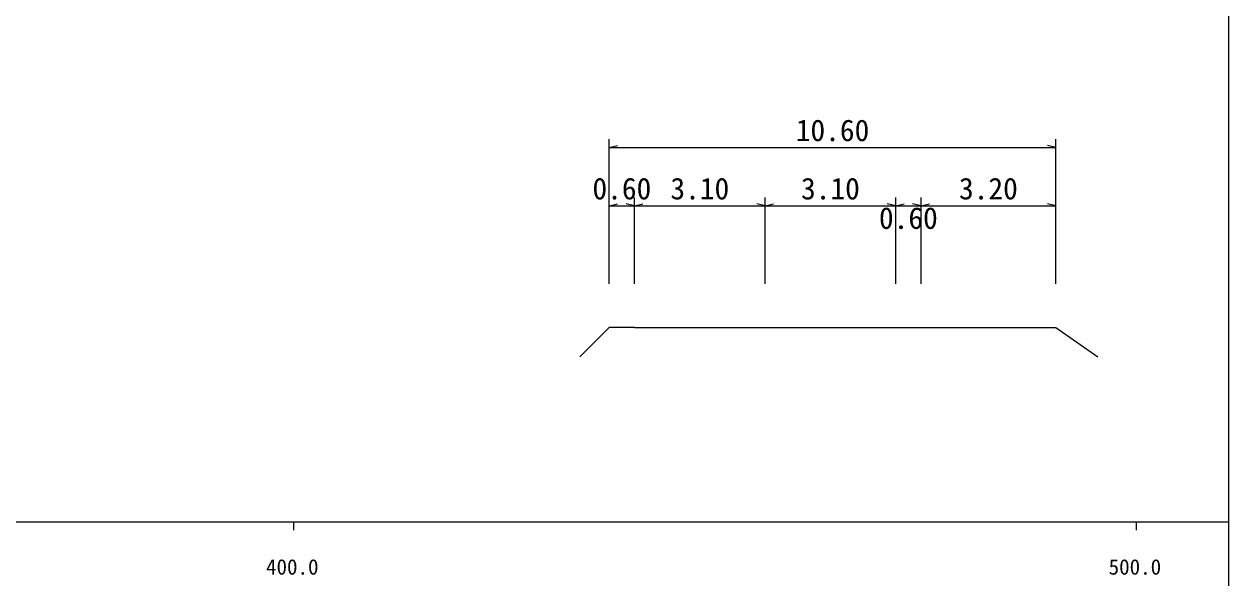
# Model space of a CAD drawing. Units: millimetres on the paper, enlarged 1000 times, with parts at other scales. Extents: x 40000 to 680000, y 20000 to 380000.
# Drawn here: x 436018 to 579000, y 198357 to 264051 of the extents above; entities that cross this region are included whole.
import ezdxf
from ezdxf.enums import TextEntityAlignment as Align

# ---------------------------------------------------------------- set-up
doc = ezdxf.new("R2010")
doc.units = ezdxf.units.MM
doc.header["$LTSCALE"] = 1000
doc.layers.add('M-BGD', color=7, linetype='Continuous', lineweight=13)
doc.layers.add('M-TTL-BAND', color=7, linetype='Continuous', lineweight=25)
doc.styles.add('ＭＳ ゴシック', font='')
doc.styles.get('ＭＳ ゴシック').set_extended_font_data('MS Gothic')

msp = doc.modelspace()

# ---------------------------------------------------------------- linework, layer by layer
at = {"layer": 'M-BGD'}
for p, q in [((505460, 238050), (505460, 250397)), ((558460, 233259), (558460, 250397)), ((505460, 249397), (506460, 249647)), ((505460, 249397), (558460, 249397)), ((558460, 249397), (557460, 249647)), ((505460, 233259), (505460, 243488)), ((508460, 233259), (508460, 243488)), ((508460, 233259), (508460, 243488)), ((523960, 233259), (523960, 243488)), ((523960, 233259), (523960, 243488)), ((539460, 233259), (539460, 243488)), ((539460, 233259), (539460, 243488)), ((542460, 233259), (542460, 243488)), ((542460, 235730), (542460, 243488)), ((558460, 235730), (558460, 243488)), ((505460, 242488), (506460, 242738)), ((505460, 242488), (508460, 242488)), ((508460, 242488), (507460, 242738)), ((508460, 242488), (509460, 242738)), ((508460, 242488), (523960, 242488)), ((523960, 242488), (522960, 242738)), ((523960, 242488), (524960, 242738)), ((523960, 242488), (539460, 242488)), ((539460, 242488), (538460, 242738)), ((539460, 242488), (540460, 242738)), ((539460, 242488), (542460, 242488)), ((542460, 242488), (541460, 242738)), ((542460, 242488), (543460, 242738)), ((542460, 242488), (558460, 242488)), ((558460, 242488), (557460, 242738))]:
    msp.add_line(p, q, dxfattribs=at)
at = {"layer": 'M-BGD', "lineweight": 25}
for p, q in [((505460, 228050), (501979, 224569)), ((508460, 228050), (505460, 228050)), ((508460, 228050), (523960, 228050)), ((523960, 228050), (539460, 228050)), ((539460, 228050), (542460, 228050)), ((542460, 228050), (558460, 228050)), ((558460, 228050), (563456, 224569))]:
    msp.add_line(p, q, dxfattribs=at)
at = {"layer": 'M-TTL-BAND'}
for p, q in [((579000, 20000), (579000, 370000)), ((40000, 205000), (579000, 205000)), ((468000, 205000), (468000, 204000)), ((568000, 205000), (568000, 204000))]:
    msp.add_line(p, q, dxfattribs=at)

# ---------------------------------------------------------------- texts
at = {"layer": 'M-BGD', "style": 'ＭＳ ゴシック'}
for s, p in [('10.60', (531960, 249397)), ('0.60', (506960, 242488)), ('3.10', (516210, 242488)), ('3.10', (531710, 242488)), ('3.20', (550460, 242488)), ('0.60', (540960, 238988))]:
    msp.add_text(s, height=2566, dxfattribs=at).set_placement(p, align=Align.BOTTOM_CENTER)
at = {"layer": 'M-TTL-BAND', "style": 'ＭＳ ゴシック'}
for s, p in [('400.0', (467844, 198195)), ('500.0', (567844, 198195))]:
    msp.add_text(s, height=1833, dxfattribs=at).set_placement(p, align=Align.BOTTOM_CENTER)

doc.saveas('drawing.dxf')
